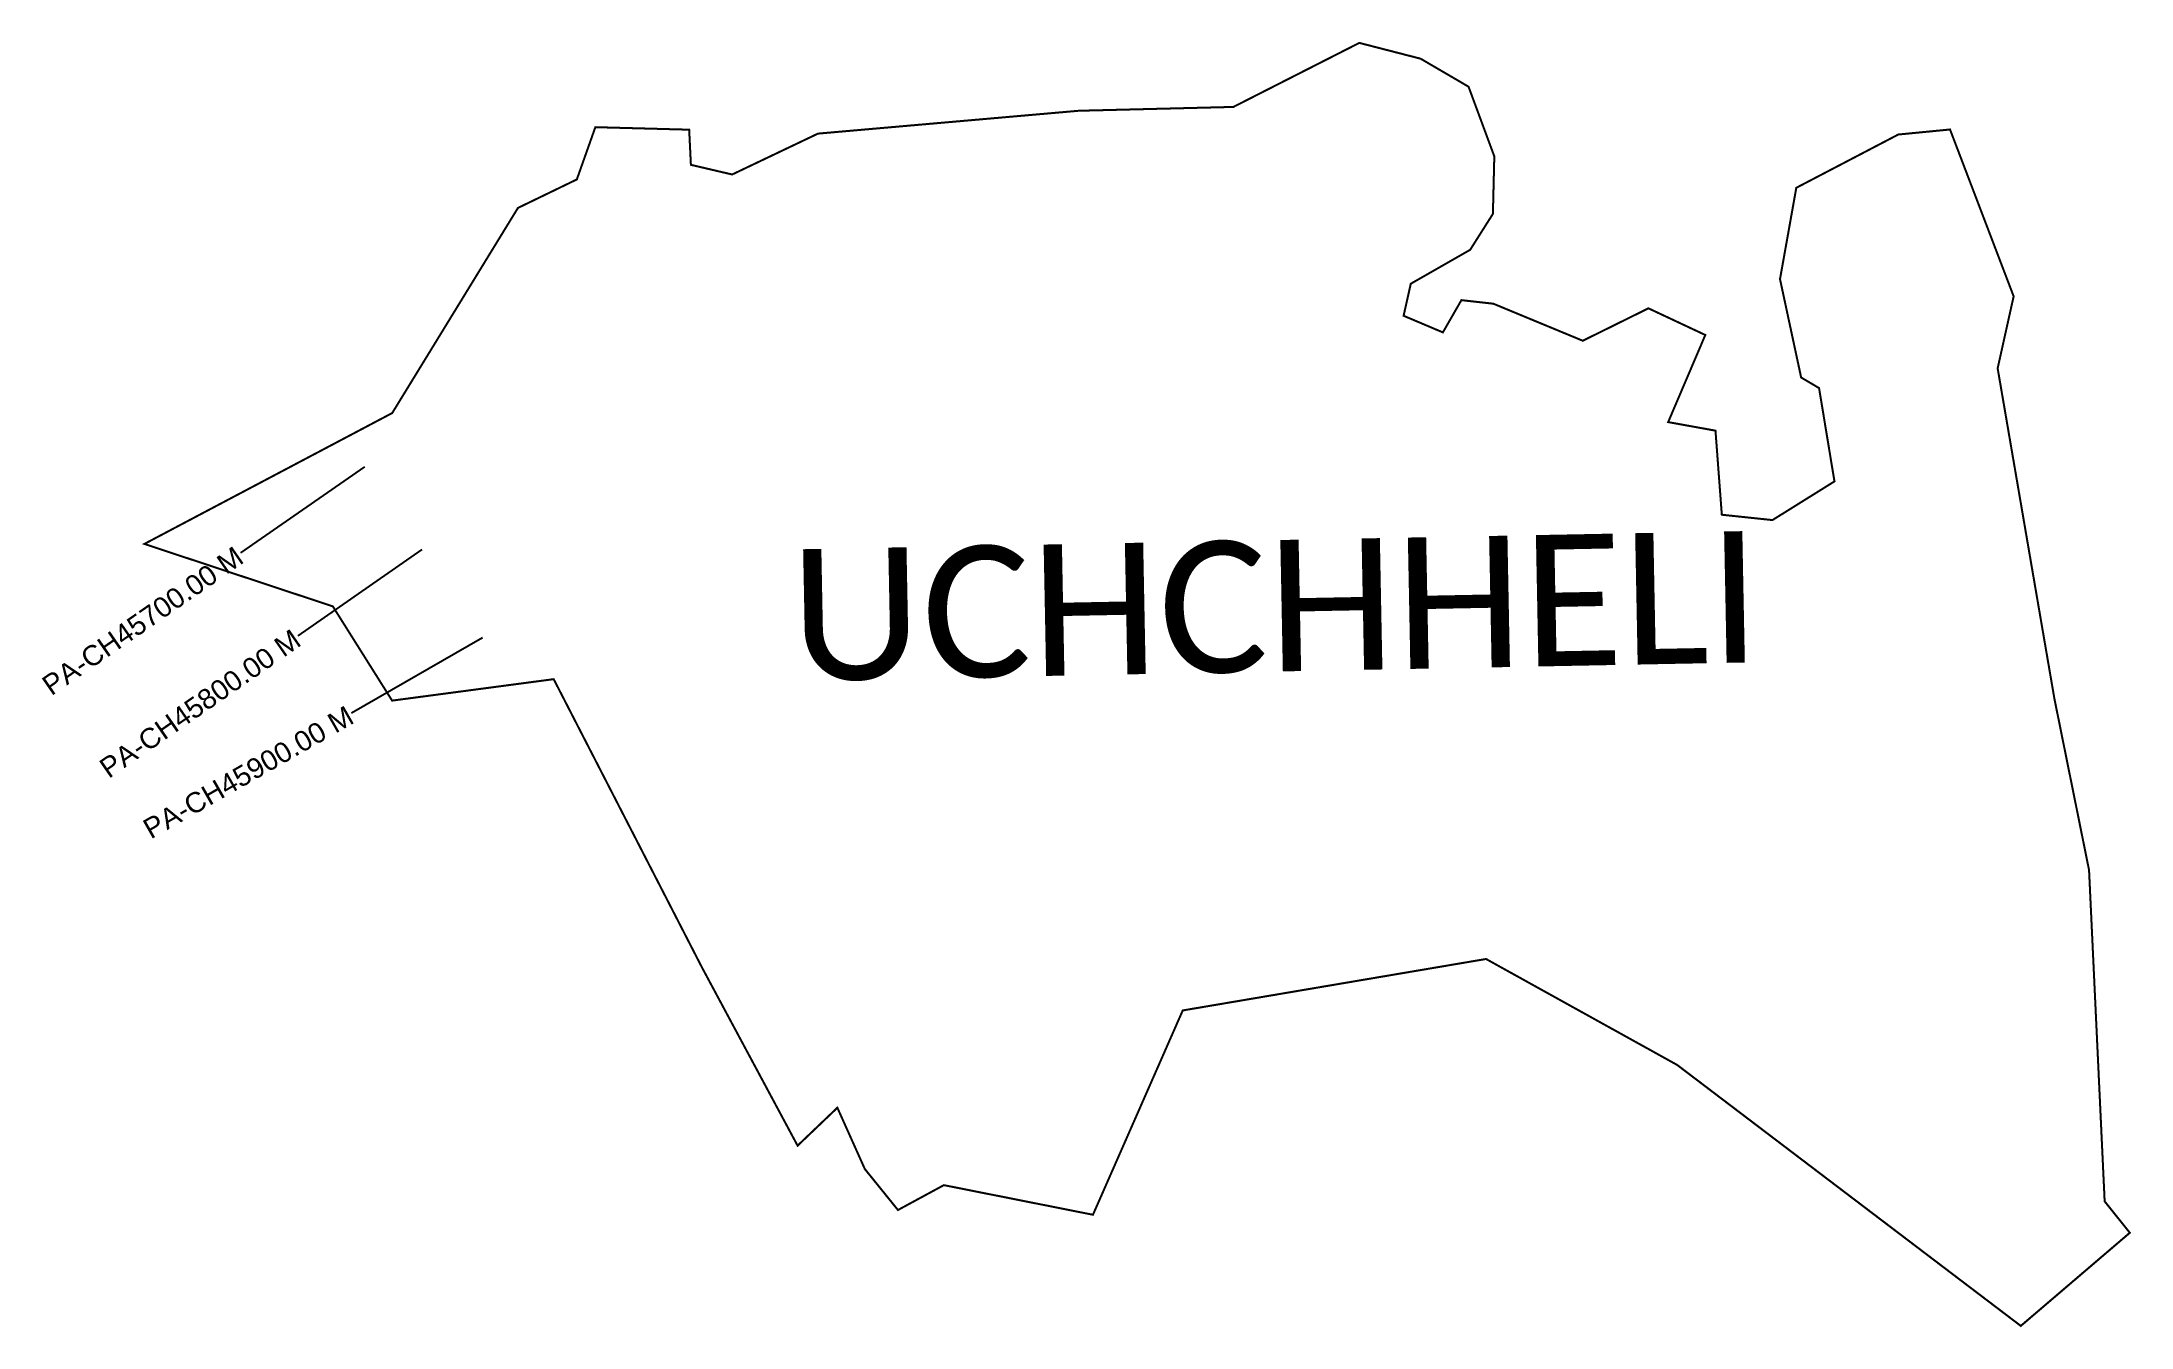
# Model space of a CAD drawing. Header units: metres. Extents: x 256803 to 258878, y 2191215 to 2192492.
import ezdxf
from ezdxf.enums import TextEntityAlignment as Align

# ---------------------------------------------------------------- set-up
doc = ezdxf.new("R2010")
doc.units = ezdxf.units.M
for name, color, linetype in [('CS', 134, 'Continuous'), ('CSMark', 6, 'Continuous'), ('VILLAGE NAME', 250, 'Continuous')]:
    doc.layers.add(name, color=color, linetype=linetype)
doc.styles.add('DynamicDimensions', font='arial.ttf')
doc.styles.get("Standard").update_dxf_attribs({"font": 'simplex.shx'})

msp = doc.modelspace()

# ---------------------------------------------------------------- linework, layer by layer
at = {"color": 6, "const_width": 2, "flags": 128}
msp.add_lwpolyline([(256904.7, 2191993), (257150.9, 2192123), (257275.8, 2192326.7), (257334.3, 2192355), (257352.7, 2192406.9), (257445.9, 2192404.4), (257447.6, 2192369.5), (257488.6, 2192359.9), (257573.8, 2192400.5), (257832.9, 2192423.2), (257986.5, 2192427), (258111.6, 2192490.6), (258172.5, 2192474.9), (258220.1, 2192447.1), (258245.7, 2192377.9), (258244.3, 2192320.8), (258221.7, 2192285.1), (258162.7, 2192251.4), (258155.6, 2192219.6), (258194.6, 2192203.1), (258213, 2192235.1), (258244.7, 2192231.6), (258333.6, 2192194.8), (258398.8, 2192227), (258455.3, 2192200.5), (258418.4, 2192114), (258465.4, 2192105.5), (258471.7, 2192022), (258522, 2192016.7), (258583.6, 2192055.1), (258568.3, 2192147.8), (258550.5, 2192158.3), (258529.5, 2192256), (258545.7, 2192346.7), (258647, 2192399.6), (258698.4, 2192404.6), (258761.6, 2192238.9), (258745.7, 2192167.4), (258802.1, 2191839.2), (258836.5, 2191669.1), (258852, 2191340.1), (258877, 2191308.9), (258768.7, 2191216.4), (258427.3, 2191475.6), (258237.5, 2191580.8), (257936.2, 2191529.7), (257847, 2191326.8), (257698.9, 2191356.2), (257653.3, 2191331.5), (257620.4, 2191372.2), (257593.1, 2191433.1), (257553.6, 2191395.4), (257458.6, 2191572.4), (257311.3, 2191858.7), (257150.8, 2191837.4), (257091.9, 2191931), (256904.7, 2191993)], dxfattribs=at)
at = {"layer": 'CS'}
for p, q in [((257123.4, 2192069.6), (257000.1, 2191984.1)), ((257180.4, 2191987.4), (257057.1, 2191901.9)), ((257240.6, 2191899.7), (257110.5, 2191825.1))]:
    msp.add_line(p, q, dxfattribs=at)

# ---------------------------------------------------------------- texts
at = {"layer": 'CSMark', "style": 'DynamicDimensions'}
for s, rotation, p in [('PA-CH45700.00 M', 34.7394, (256999.3, 2191983.5)), ('PA-CH45800.00 M', 34.7394, (257056.3, 2191901.3)), ('PA-CH45900.00 M', 29.7947, (257109.6, 2191824.6))]:
    msp.add_text(s, height=20, rotation=rotation, dxfattribs=at).set_placement(p, align=Align.MIDDLE_RIGHT)
at = {"layer": 'VILLAGE NAME', "insert": (257545.2, 2191987.5), "char_height": 130.494, "attachment_point": 1, "rotation": 1.1028}
msp.add_mtext_dynamic_manual_height_columns('{\\fCalibri|b0|i0|c0|p34;UCHCHHELI}', width=872.29, gutter_width=652.5, heights=[0], dxfattribs=at)

doc.saveas('drawing.dxf')
